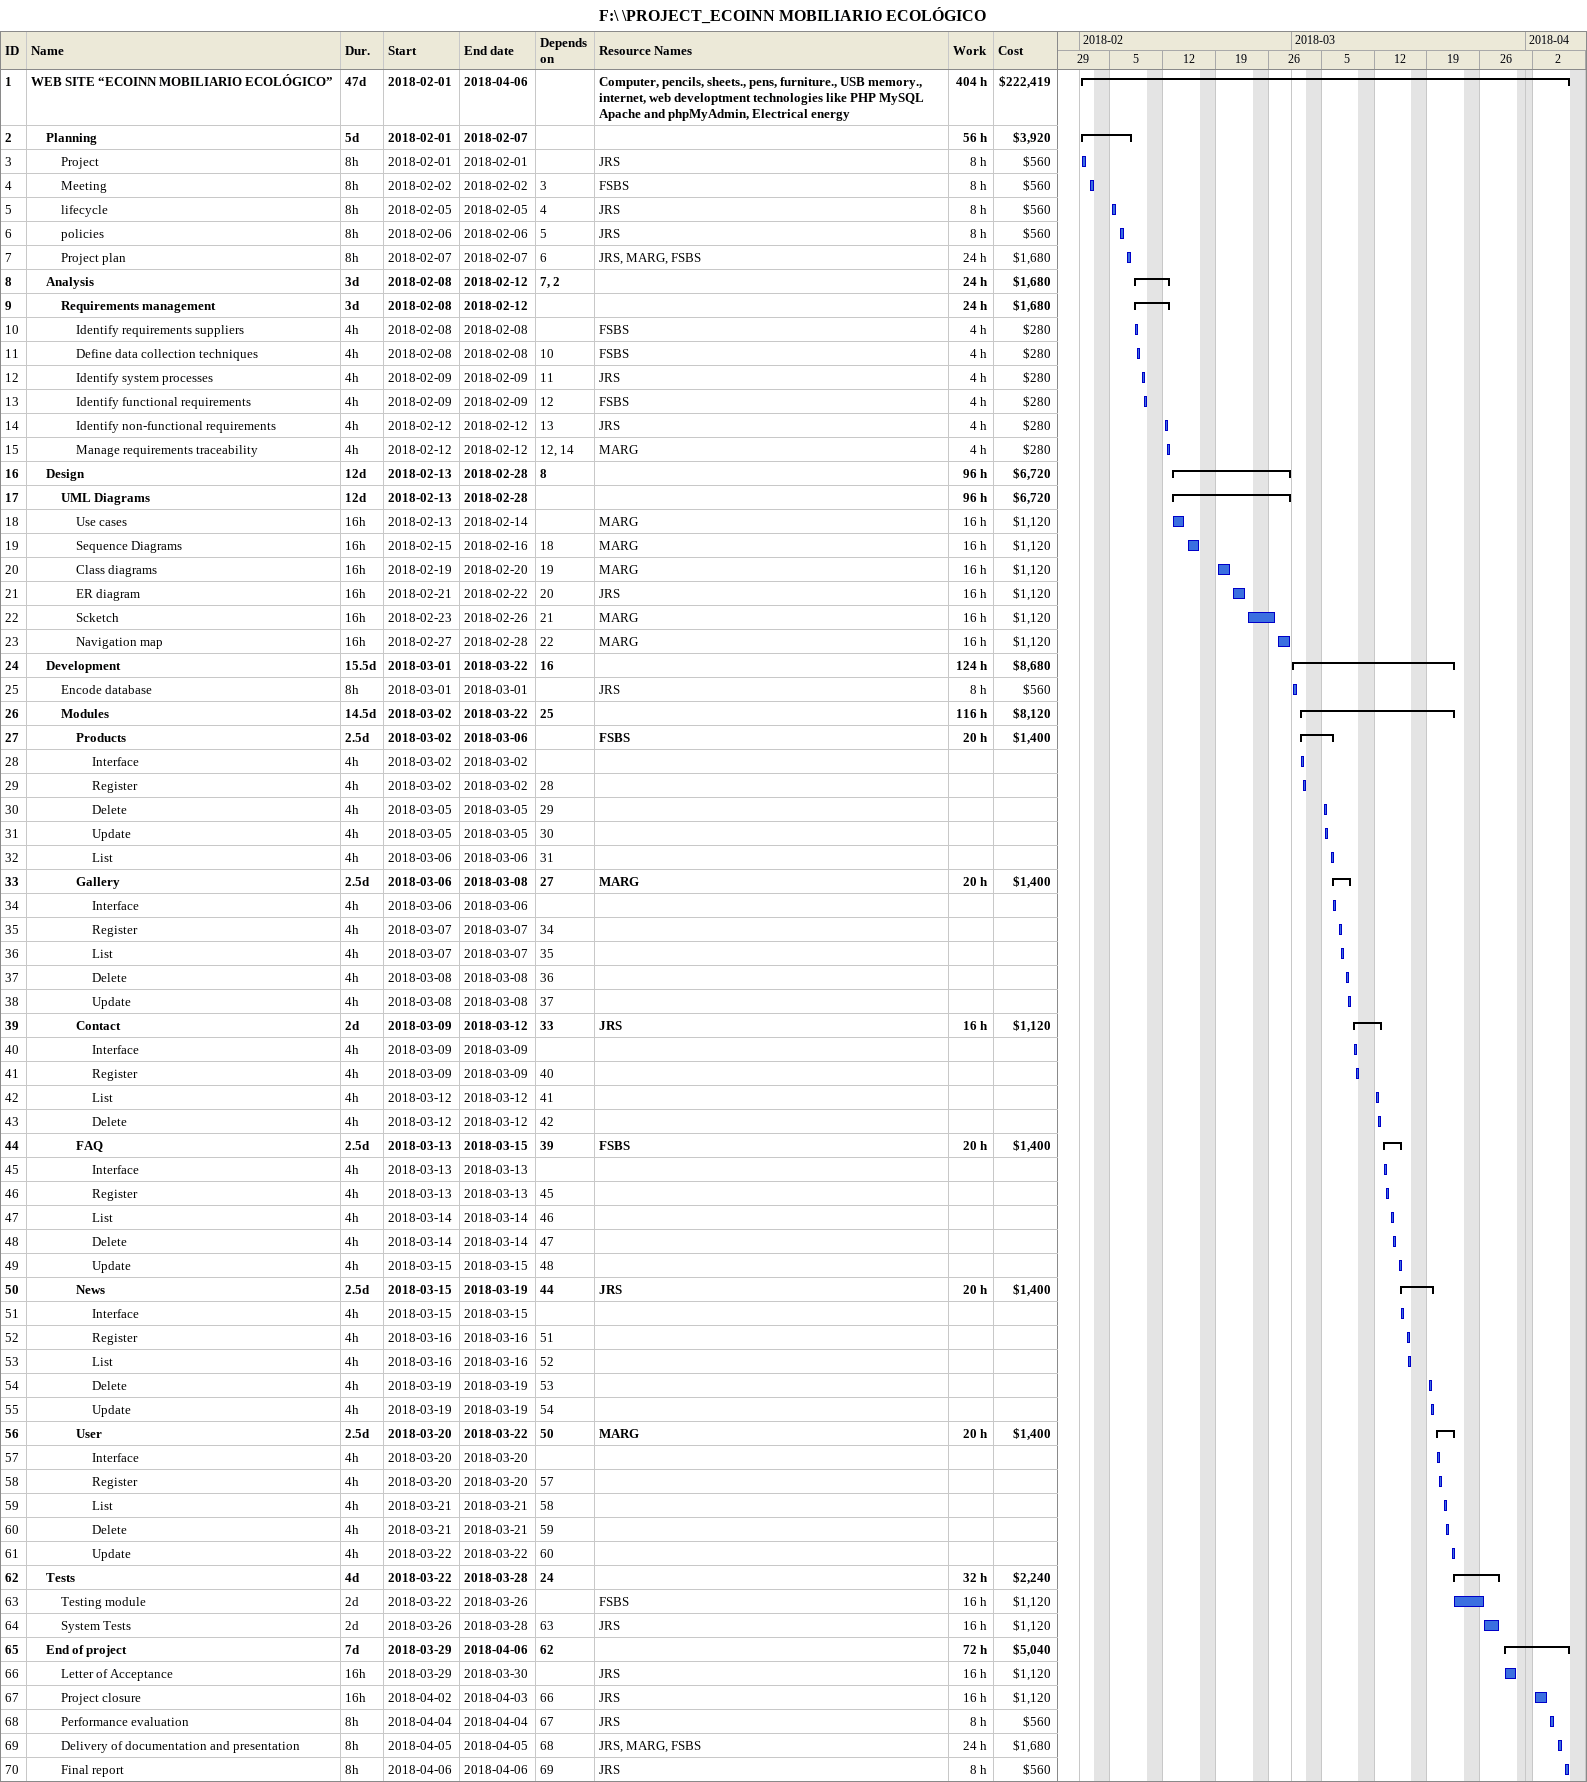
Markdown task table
F:\ \PROJECT_ECOINN MOBILIARIO ECOLÓGICO

| ID | Level | Task | Duration | Start | Finish | Predecessors | Resources | Work (h) | Cost ($) |
|---|---|---|---|---|---|---|---|---|---|
| 1 | 1 | **WEB SITE “ECOINN MOBILIARIO ECOLÓGICO”** | 47d | 2018-02-01 | 2018-04-06 |  | Computer, pencils, sheets., pens, furniture., USB memory., internet, web developtment technologies like PHP MySQL Apache and phpMyAdmin, Electrical energy | 404 | 222419 |
| 2 | 2 | **Planning** | 5d | 2018-02-01 | 2018-02-07 |  |  | 56 | 3920 |
| 3 | 3 | Project | 8h | 2018-02-01 | 2018-02-01 |  | JRS | 8 | 560 |
| 4 | 3 | Meeting | 8h | 2018-02-02 | 2018-02-02 | 3 | FSBS | 8 | 560 |
| 5 | 3 | lifecycle | 8h | 2018-02-05 | 2018-02-05 | 4 | JRS | 8 | 560 |
| 6 | 3 | policies | 8h | 2018-02-06 | 2018-02-06 | 5 | JRS | 8 | 560 |
| 7 | 3 | Project plan | 8h | 2018-02-07 | 2018-02-07 | 6 | JRS, MARG, FSBS | 24 | 1680 |
| 8 | 2 | **Analysis** | 3d | 2018-02-08 | 2018-02-12 | 7, 2 |  | 24 | 1680 |
| 9 | 3 | **Requirements management** | 3d | 2018-02-08 | 2018-02-12 |  |  | 24 | 1680 |
| 10 | 4 | Identify requirements suppliers | 4h | 2018-02-08 | 2018-02-08 |  | FSBS | 4 | 280 |
| 11 | 4 | Define data collection techniques | 4h | 2018-02-08 | 2018-02-08 | 10 | FSBS | 4 | 280 |
| 12 | 4 | Identify system processes | 4h | 2018-02-09 | 2018-02-09 | 11 | JRS | 4 | 280 |
| 13 | 4 | Identify functional requirements | 4h | 2018-02-09 | 2018-02-09 | 12 | FSBS | 4 | 280 |
| 14 | 4 | Identify non-functional requirements | 4h | 2018-02-12 | 2018-02-12 | 13 | JRS | 4 | 280 |
| 15 | 4 | Manage requirements traceability | 4h | 2018-02-12 | 2018-02-12 | 12, 14 | MARG | 4 | 280 |
| 16 | 2 | **Design** | 12d | 2018-02-13 | 2018-02-28 | 8 |  | 96 | 6720 |
| 17 | 3 | **UML Diagrams** | 12d | 2018-02-13 | 2018-02-28 |  |  | 96 | 6720 |
| 18 | 4 | Use cases | 16h | 2018-02-13 | 2018-02-14 |  | MARG | 16 | 1120 |
| 19 | 4 | Sequence Diagrams | 16h | 2018-02-15 | 2018-02-16 | 18 | MARG | 16 | 1120 |
| 20 | 4 | Class diagrams | 16h | 2018-02-19 | 2018-02-20 | 19 | MARG | 16 | 1120 |
| 21 | 4 | ER diagram | 16h | 2018-02-21 | 2018-02-22 | 20 | JRS | 16 | 1120 |
| 22 | 4 | Scketch | 16h | 2018-02-23 | 2018-02-26 | 21 | MARG | 16 | 1120 |
| 23 | 4 | Navigation map | 16h | 2018-02-27 | 2018-02-28 | 22 | MARG | 16 | 1120 |
| 24 | 2 | **Development** | 15.5d | 2018-03-01 | 2018-03-22 | 16 |  | 124 | 8680 |
| 25 | 3 | Encode database | 8h | 2018-03-01 | 2018-03-01 |  | JRS | 8 | 560 |
| 26 | 3 | **Modules** | 14.5d | 2018-03-02 | 2018-03-22 | 25 |  | 116 | 8120 |
| 27 | 4 | **Products** | 2.5d | 2018-03-02 | 2018-03-06 |  | FSBS | 20 | 1400 |
| 28 | 5 | Interface | 4h | 2018-03-02 | 2018-03-02 |  |  |  |  |
| 29 | 5 | Register | 4h | 2018-03-02 | 2018-03-02 | 28 |  |  |  |
| 30 | 5 | Delete | 4h | 2018-03-05 | 2018-03-05 | 29 |  |  |  |
| 31 | 5 | Update | 4h | 2018-03-05 | 2018-03-05 | 30 |  |  |  |
| 32 | 5 | List | 4h | 2018-03-06 | 2018-03-06 | 31 |  |  |  |
| 33 | 4 | **Gallery** | 2.5d | 2018-03-06 | 2018-03-08 | 27 | MARG | 20 | 1400 |
| 34 | 5 | Interface | 4h | 2018-03-06 | 2018-03-06 |  |  |  |  |
| 35 | 5 | Register | 4h | 2018-03-07 | 2018-03-07 | 34 |  |  |  |
| 36 | 5 | List | 4h | 2018-03-07 | 2018-03-07 | 35 |  |  |  |
| 37 | 5 | Delete | 4h | 2018-03-08 | 2018-03-08 | 36 |  |  |  |
| 38 | 5 | Update | 4h | 2018-03-08 | 2018-03-08 | 37 |  |  |  |
| 39 | 4 | **Contact** | 2d | 2018-03-09 | 2018-03-12 | 33 | JRS | 16 | 1120 |
| 40 | 5 | Interface | 4h | 2018-03-09 | 2018-03-09 |  |  |  |  |
| 41 | 5 | Register | 4h | 2018-03-09 | 2018-03-09 | 40 |  |  |  |
| 42 | 5 | List | 4h | 2018-03-12 | 2018-03-12 | 41 |  |  |  |
| 43 | 5 | Delete | 4h | 2018-03-12 | 2018-03-12 | 42 |  |  |  |
| 44 | 4 | **FAQ** | 2.5d | 2018-03-13 | 2018-03-15 | 39 | FSBS | 20 | 1400 |
| 45 | 5 | Interface | 4h | 2018-03-13 | 2018-03-13 |  |  |  |  |
| 46 | 5 | Register | 4h | 2018-03-13 | 2018-03-13 | 45 |  |  |  |
| 47 | 5 | List | 4h | 2018-03-14 | 2018-03-14 | 46 |  |  |  |
| 48 | 5 | Delete | 4h | 2018-03-14 | 2018-03-14 | 47 |  |  |  |
| 49 | 5 | Update | 4h | 2018-03-15 | 2018-03-15 | 48 |  |  |  |
| 50 | 4 | **News** | 2.5d | 2018-03-15 | 2018-03-19 | 44 | JRS | 20 | 1400 |
| 51 | 5 | Interface | 4h | 2018-03-15 | 2018-03-15 |  |  |  |  |
| 52 | 5 | Register | 4h | 2018-03-16 | 2018-03-16 | 51 |  |  |  |
| 53 | 5 | List | 4h | 2018-03-16 | 2018-03-16 | 52 |  |  |  |
| 54 | 5 | Delete | 4h | 2018-03-19 | 2018-03-19 | 53 |  |  |  |
| 55 | 5 | Update | 4h | 2018-03-19 | 2018-03-19 | 54 |  |  |  |
| 56 | 4 | **User** | 2.5d | 2018-03-20 | 2018-03-22 | 50 | MARG | 20 | 1400 |
| 57 | 5 | Interface | 4h | 2018-03-20 | 2018-03-20 |  |  |  |  |
| 58 | 5 | Register | 4h | 2018-03-20 | 2018-03-20 | 57 |  |  |  |
| 59 | 5 | List | 4h | 2018-03-21 | 2018-03-21 | 58 |  |  |  |
| 60 | 5 | Delete | 4h | 2018-03-21 | 2018-03-21 | 59 |  |  |  |
| 61 | 5 | Update | 4h | 2018-03-22 | 2018-03-22 | 60 |  |  |  |
| 62 | 2 | **Tests** | 4d | 2018-03-22 | 2018-03-28 | 24 |  | 32 | 2240 |
| 63 | 3 | Testing module | 2d | 2018-03-22 | 2018-03-26 |  | FSBS | 16 | 1120 |
| 64 | 3 | System Tests | 2d | 2018-03-26 | 2018-03-28 | 63 | JRS | 16 | 1120 |
| 65 | 2 | **End of project** | 7d | 2018-03-29 | 2018-04-06 | 62 |  | 72 | 5040 |
| 66 | 3 | Letter of Acceptance | 16h | 2018-03-29 | 2018-03-30 |  | JRS | 16 | 1120 |
| 67 | 3 | Project closure | 16h | 2018-04-02 | 2018-04-03 | 66 | JRS | 16 | 1120 |
| 68 | 3 | Performance evaluation | 8h | 2018-04-04 | 2018-04-04 | 67 | JRS | 8 | 560 |
| 69 | 3 | Delivery of documentation and presentation | 8h | 2018-04-05 | 2018-04-05 | 68 | JRS, MARG, FSBS | 24 | 1680 |
| 70 | 3 | Final report | 8h | 2018-04-06 | 2018-04-06 | 69 | JRS | 8 | 560 |
